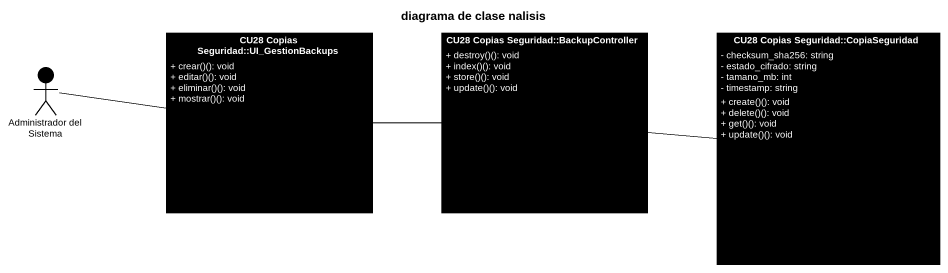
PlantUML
@startuml
title diagrama de clase nalisis
allowmixing
hide circle
hide empty members
skinparam classAttributeIconSize 0
class "CU28 Copias Seguridad::UI_GestionBackups" as CU28_Copias_Seguridad_UI #000000 {
  + crear()(): void
  + editar()(): void
  + eliminar()(): void
  + mostrar()(): void
}
class "CU28 Copias Seguridad::BackupController" as CU28_Copias_Seguridad #000000 {
  + destroy()(): void
  + index()(): void
  + store()(): void
  + update()(): void
}
class "CU28 Copias Seguridad::CopiaSeguridad" as CU28_Copias_Seguridad_2 #000000 {
  - checksum_sha256: string
  - estado_cifrado: string
  - tamano_mb: int
  - timestamp: string
  + create()(): void
  + delete()(): void
  + get()(): void
  + update()(): void
}
actor "Administrador del Sistema" as Administrador_del_Sistema #000000
CU28_Copias_Seguridad_UI -right- CU28_Copias_Seguridad
CU28_Copias_Seguridad -right- CU28_Copias_Seguridad_2
Administrador_del_Sistema -right- CU28_Copias_Seguridad_UI
@enduml
